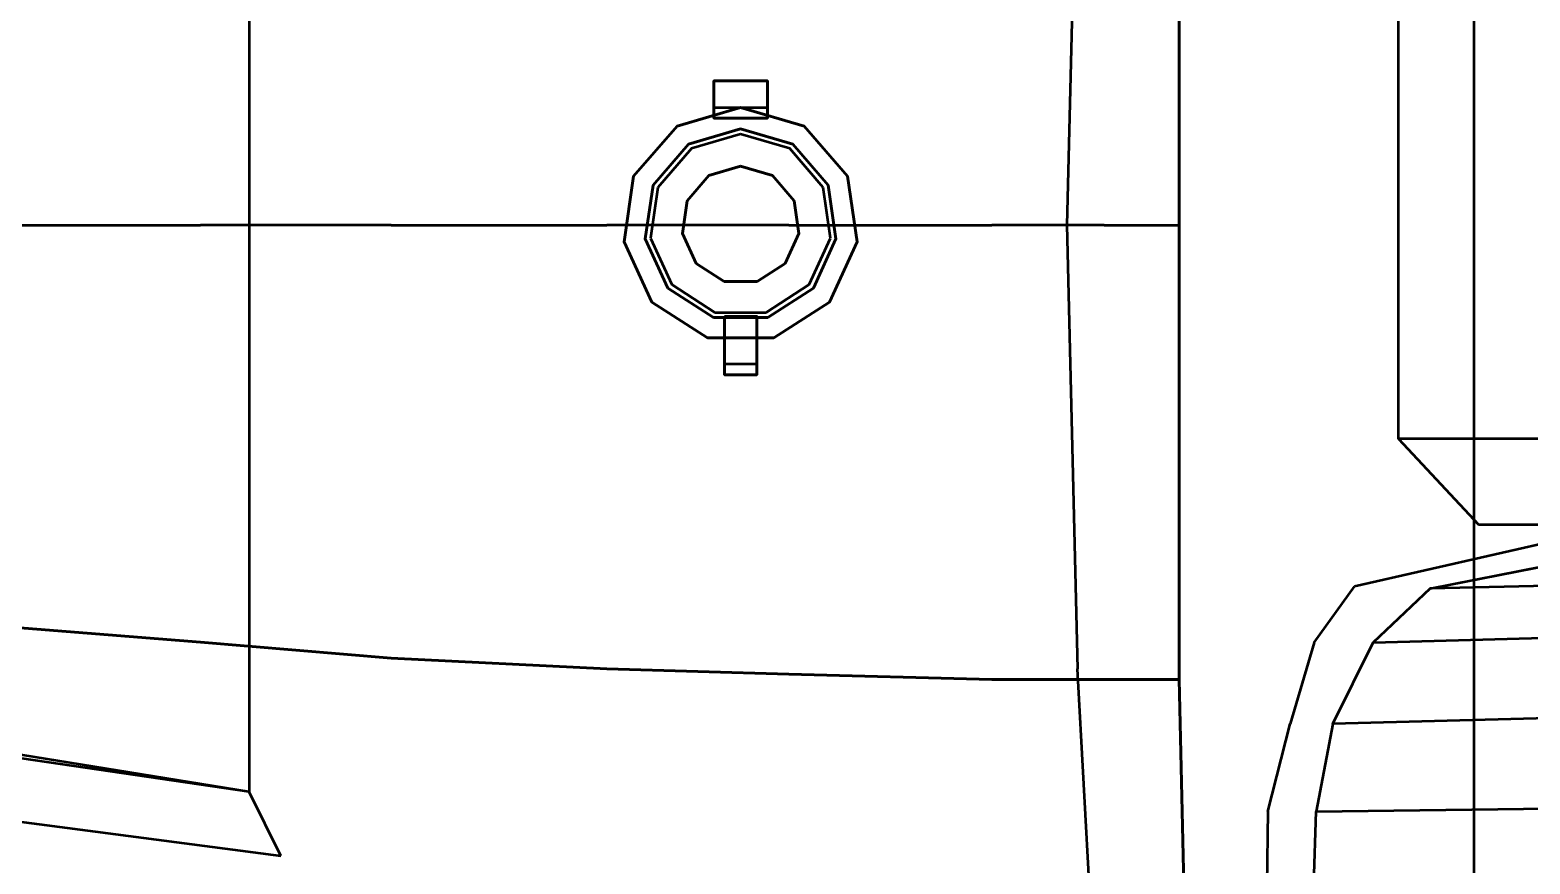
# Model space of a CAD drawing. Header units: inches. Extents: x 297.28 to 301.23, y -10.28 to -8.52.
# Drawn here: x 297.785 to 298.675, y -9.775 to -9.28 of the extents above; entities that cross this region are included whole.
import ezdxf

# ---------------------------------------------------------------- set-up
doc = ezdxf.new("R2010")
doc.units = ezdxf.units.IN
doc.header["$MEASUREMENT"] = 0
for name, color, linetype, lineweight in [('Ford-Butacas-3D', 5, 'CONTINUOUS', 50), ('Ford-chasis', 1, 'CONTINUOUS', 50), ('Ford-Cromados', 2, 'CONTINUOUS', 50), ('Ford-Fondo-3D', 6, 'CONTINUOUS', 50)]:
    doc.layers.add(name, color=color, linetype=linetype, lineweight=lineweight)

msp = doc.modelspace()

# ---------------------------------------------------------------- linework, layer by layer
at = {"layer": 'Ford-Butacas-3D', "invisible_edges": 5}
for points in [[(298.84183, -9.56746, 0.56003), (298.75961, -9.56746, 0.54477), (298.57102, -9.61062, 0.81879), (298.61588, -9.61166, 0.84958)], [(298.57102, -9.61062, 0.81879), (298.61588, -9.61166, 0.84958), (298.58206, -9.64381, 0.88049), (298.54698, -9.64381, 0.8531)], [(298.58206, -9.64381, 0.88049), (298.54698, -9.64381, 0.8531), (298.53275, -9.69203, 0.87494), (298.5582, -9.69203, 0.90087)], [(298.53275, -9.69203, 0.87494), (298.5582, -9.69203, 0.90087), (298.54824, -9.74427, 0.9114), (298.51962, -9.74427, 0.895)], [(298.54824, -9.74427, 0.9114), (298.51962, -9.74427, 0.895), (298.51895, -9.78782, 0.89896), (298.54678, -9.78782, 0.91468)]]:
    msp.add_3dface(points, dxfattribs=at)
at = {"layer": 'Ford-Butacas-3D'}
for points in [[(298.61588, -9.61166, 0.84958), (298.84183, -9.56746, 0.56003), (298.97735, -9.56746, 0.48963), (298.97562, -9.60362, 0.42818)], [(298.97562, -9.60362, 0.42818), (298.61588, -9.61166, 0.84958), (298.58206, -9.64381, 0.88049), (298.87862, -9.63577, 0.39938)], [(298.58206, -9.64381, 0.88049), (298.87862, -9.63577, 0.39938), (298.86742, -9.68399, 0.39339), (298.5582, -9.69203, 0.90087)], [(298.86742, -9.68399, 0.39339), (298.5582, -9.69203, 0.90087), (298.54824, -9.74427, 0.9114), (298.85621, -9.74025, 0.3874)], [(298.54824, -9.74427, 0.9114), (298.85621, -9.74025, 0.3874), (298.85475, -9.78782, 0.39068), (298.54678, -9.78782, 0.91468)]]:
    msp.add_3dface(points, dxfattribs=at)
at = {"layer": 'Ford-chasis', "linetype": 'ByBlock'}
for points, invisible_edges in [([(298.35579, -9.39596, 0.90138), (298.35579, -9.12608, 0.8855), (298.23514, -9.12926, 0.88233), (298.23514, -9.39596, 0.8982)], 5), ([(298.42246, -9.12608, 0.8855), (298.42246, -9.39596, 0.90138), (298.35579, -9.39596, 0.90138), (298.35579, -9.12608, 0.8855)], 5), ([(298.46698, -9.39596, 0.90138), (298.46698, -9.12608, 0.8855), (298.42246, -9.12608, 0.8855), (298.42246, -9.39596, 0.90138)], 4), ([(298.46698, -9.39596, 0.88233), (298.46698, -9.39596, 0.90138), (298.46698, -9.12608, 0.8855), (298.46698, -9.12608, 0.85693)], 4), ([(298.12719, -9.39596, 0.89366), (298.12719, -9.13243, 0.87778), (297.99906, -9.13878, 0.87236), (297.99906, -9.39596, 0.88824)], 5), ([(298.23514, -9.12926, 0.88233), (298.23514, -9.39596, 0.8982), (298.12719, -9.39596, 0.89366), (298.12719, -9.13243, 0.87778)], 5), ([(297.99906, -9.13878, 0.87236), (297.99906, -9.39596, 0.88824), (297.88589, -9.39596, 0.87915), (297.88589, -9.14831, 0.86645)], 5), ([(297.88589, -9.39596, 0.87915), (297.88589, -9.14831, 0.86645), (297.72714, -9.16101, 0.84788), (297.72714, -9.39596, 0.85741)], 5), ([(297.88589, -9.39596, 0.87915), (297.88589, -9.64361, 0.86645), (297.72714, -9.63091, 0.84788), (297.72714, -9.39596, 0.85741)], 5), ([(297.99906, -9.65313, 0.87236), (297.99906, -9.39596, 0.88824), (297.88589, -9.39596, 0.87915), (297.88589, -9.64361, 0.86645)], 5), ([(298.12719, -9.39596, 0.89366), (298.12719, -9.65948, 0.87778), (297.99906, -9.65313, 0.87236), (297.99906, -9.39596, 0.88824)], 5), ([(298.23514, -9.66266, 0.88233), (298.23514, -9.39596, 0.8982), (298.12719, -9.39596, 0.89366), (298.12719, -9.65948, 0.87778)], 5), ([(298.35579, -9.39596, 0.90138), (298.35579, -9.66583, 0.8855), (298.23514, -9.66266, 0.88233), (298.23514, -9.39596, 0.8982)], 5), ([(298.42246, -9.66583, 0.8855), (298.42246, -9.39596, 0.90138), (298.35579, -9.39596, 0.90138), (298.35579, -9.66583, 0.8855)], 5), ([(298.46698, -9.39596, 0.90138), (298.46698, -9.66583, 0.8855), (298.42246, -9.66583, 0.8855), (298.42246, -9.39596, 0.90138)], 4), ([(298.46698, -9.39596, 0.88233), (298.46698, -9.39596, 0.90138), (298.46698, -9.66583, 0.8855), (298.46698, -9.66583, 0.85693)], 4), ([(297.88589, -9.64361, 0.86645), (297.88589, -9.79601, 0.85375), (297.72714, -9.78013, 0.83201), (297.72714, -9.63091, 0.84788)], 5), ([(297.99906, -9.80871, 0.85966), (297.99906, -9.65313, 0.87236), (297.88589, -9.64361, 0.86645), (297.88589, -9.79601, 0.85375)], 5), ([(298.12719, -9.65948, 0.87778), (298.12719, -9.82141, 0.86508), (297.99906, -9.80871, 0.85966), (297.99906, -9.65313, 0.87236)], 5), ([(298.23514, -9.83093, 0.86645), (298.23514, -9.66266, 0.88233), (298.12719, -9.65948, 0.87778), (298.12719, -9.82141, 0.86508)], 5), ([(298.35579, -9.66583, 0.8855), (298.35579, -9.83728, 0.86328), (298.23514, -9.83093, 0.86645), (298.23514, -9.66266, 0.88233)], 5), ([(298.42246, -9.84046, 0.8601), (298.42246, -9.66583, 0.8855), (298.35579, -9.66583, 0.8855), (298.35579, -9.83728, 0.86328)], 5), ([(298.46698, -9.66583, 0.8855), (298.47099, -9.84363, 0.85693), (298.42246, -9.84046, 0.8601), (298.42246, -9.66583, 0.8855)], 4), ([(298.46698, -9.66583, 0.8855), (298.46698, -9.66583, 0.85693), (298.47099, -9.84363, 0.83153), (298.47099, -9.84363, 0.85693)], 5)]:
    msp.add_3dface(points, dxfattribs=dict(at, invisible_edges=invisible_edges))
at = {"layer": 'Ford-Cromados'}
for points in [[(297.91483, -9.05941, 0.2401), (297.91483, -9.73251, 0.2401), (297.5029, -9.66583, 0.27211), (297.5029, -9.11973, 0.27211)], [(298.22244, -9.33246, 0.93663), (298.19069, -9.33246, 0.93663), (298.19069, -9.31023, 0.93663), (298.22244, -9.31023, 0.93663)], [(298.22244, -9.31023, 0.92075), (298.19069, -9.31023, 0.92075), (298.19069, -9.32611, 0.91123), (298.22244, -9.32611, 0.91123)], [(298.19069, -9.31023, 0.93663), (298.22244, -9.31023, 0.93663), (298.22244, -9.31023, 0.92075), (298.19069, -9.31023, 0.92075)], [(298.20656, -9.32611, 0.92393), (298.20656, -9.32611, 0.90488), (298.1688, -9.3372, 0.90488), (298.1688, -9.3372, 0.92393)], [(298.19069, -9.33246, 0.92393), (298.22244, -9.33246, 0.92393), (298.22244, -9.33246, 0.93663), (298.19069, -9.33246, 0.93663)], [(298.24432, -9.3372, 0.92393), (298.24432, -9.3372, 0.90488), (298.20656, -9.32611, 0.90488), (298.20656, -9.32611, 0.92393)], [(298.1688, -9.3372, 0.92393), (298.1688, -9.3372, 0.90488), (298.14302, -9.36694, 0.90488), (298.14302, -9.36694, 0.92393)], [(298.2701, -9.36694, 0.92393), (298.2701, -9.36694, 0.90488), (298.24432, -9.3372, 0.90488), (298.24432, -9.3372, 0.92393)], [(298.14302, -9.36694, 0.92393), (298.14302, -9.36694, 0.90488), (298.13742, -9.4059, 0.90488), (298.13742, -9.4059, 0.92393)], [(298.2757, -9.4059, 0.92393), (298.2757, -9.4059, 0.90488), (298.2701, -9.36694, 0.90488), (298.2701, -9.36694, 0.92393)], [(298.13742, -9.4059, 0.92393), (298.13742, -9.4059, 0.90488), (298.15377, -9.4417, 0.90488), (298.15377, -9.4417, 0.92393)], [(298.25935, -9.4417, 0.92393), (298.25935, -9.4417, 0.90488), (298.2757, -9.4059, 0.90488), (298.2757, -9.4059, 0.92393)], [(298.15377, -9.4417, 0.92393), (298.15377, -9.4417, 0.90488), (298.18688, -9.46298, 0.90488), (298.18688, -9.46298, 0.92393)], [(298.22624, -9.46298, 0.92393), (298.22624, -9.46298, 0.90488), (298.25935, -9.4417, 0.90488), (298.25935, -9.4417, 0.92393)], [(298.19704, -9.44993, 0.92393), (298.21609, -9.44993, 0.92393), (298.21609, -9.47851, 0.9398), (298.19704, -9.47851, 0.9398)], [(298.18688, -9.46298, 0.92393), (298.18688, -9.46298, 0.90488), (298.22624, -9.46298, 0.90488), (298.22624, -9.46298, 0.92393)], [(298.21609, -9.48486, 0.9271), (298.19704, -9.48486, 0.9271), (298.19704, -9.46263, 0.9144), (298.21609, -9.46263, 0.9144)], [(298.21609, -9.47851, 0.9398), (298.19704, -9.47851, 0.9398), (298.19704, -9.48486, 0.9271), (298.21609, -9.48486, 0.9271)], [(297.93351, -9.77061, 0.3048), (297.91483, -9.73251, 0.2401), (297.5029, -9.67218, 0.27211), (297.47421, -9.71028, 0.32648)]]:
    msp.add_3dface(points, dxfattribs=at)
for points, invisible_edges in [([(298.19069, -9.32611, 0.91123), (298.19069, -9.31023, 0.92075), (298.19069, -9.31023, 0.93663), (298.19069, -9.32611, 0.93663)], 8), ([(298.22244, -9.32611, 0.91123), (298.22244, -9.31023, 0.92075), (298.22244, -9.31023, 0.93663), (298.22244, -9.32611, 0.93663)], 8), ([(298.20656, -9.33881, 0.92393), (298.20656, -9.32611, 0.92393), (298.1688, -9.3372, 0.92393), (298.17566, -9.34788, 0.92393)], 5), ([(298.20656, -9.32611, 0.90488), (298.20656, -9.34198, 0.89422), (298.17738, -9.35055, 0.8931), (298.1688, -9.3372, 0.90488)], 5), ([(298.19069, -9.32611, 0.93663), (298.19069, -9.33246, 0.93663), (298.19069, -9.33246, 0.92393), (298.19069, -9.32611, 0.92393)], 8), ([(298.23746, -9.34788, 0.92393), (298.24432, -9.3372, 0.92393), (298.20656, -9.32611, 0.92393), (298.20656, -9.33881, 0.92393)], 5), ([(298.24432, -9.3372, 0.90488), (298.23574, -9.35055, 0.89535), (298.20656, -9.34198, 0.89422), (298.20656, -9.32611, 0.90488)], 5), ([(298.22244, -9.32611, 0.93663), (298.22244, -9.33246, 0.93663), (298.22244, -9.33246, 0.92393), (298.22244, -9.32611, 0.92393)], 8), ([(298.17566, -9.34788, 0.92393), (298.1688, -9.3372, 0.92393), (298.14302, -9.36694, 0.92393), (298.15458, -9.37222, 0.92393)], 5), ([(298.1688, -9.3372, 0.90488), (298.17738, -9.35055, 0.8931), (298.15746, -9.37354, 0.89221), (298.14302, -9.36694, 0.90488)], 5), ([(298.20656, -9.36103, 0.9398), (298.20656, -9.33881, 0.92393), (298.17566, -9.34788, 0.92393), (298.18768, -9.36658, 0.9398)], 5), ([(298.22544, -9.36658, 0.9398), (298.23746, -9.34788, 0.92393), (298.20656, -9.33881, 0.92393), (298.20656, -9.36103, 0.9398)], 5), ([(298.2701, -9.36694, 0.90488), (298.25566, -9.37354, 0.89589), (298.23574, -9.35055, 0.89535), (298.24432, -9.3372, 0.90488)], 5), ([(298.25855, -9.37222, 0.92393), (298.2701, -9.36694, 0.92393), (298.24432, -9.3372, 0.92393), (298.23746, -9.34788, 0.92393)], 5), ([(298.18768, -9.36658, 0.9398), (298.17566, -9.34788, 0.92393), (298.15458, -9.37222, 0.92393), (298.17479, -9.38145, 0.9398)], 5), ([(298.23833, -9.38145, 0.9398), (298.25855, -9.37222, 0.92393), (298.23746, -9.34788, 0.92393), (298.22544, -9.36658, 0.9398)], 5), ([(298.15458, -9.37222, 0.92393), (298.14302, -9.36694, 0.92393), (298.13742, -9.4059, 0.92393), (298.14999, -9.40409, 0.92393)], 5), ([(298.14302, -9.36694, 0.90488), (298.15746, -9.37354, 0.89221), (298.15314, -9.40364, 0.89187), (298.13742, -9.4059, 0.90488)], 5), ([(298.20656, -9.39596, 0.9398), (298.18768, -9.36658, 0.9398), (298.17479, -9.38145, 0.9398), (298.20656, -9.39596, 0.9398)], 5), ([(298.20656, -9.39596, 0.9398), (298.20656, -9.36103, 0.9398), (298.18768, -9.36658, 0.9398), (298.20656, -9.39596, 0.9398)], 5), ([(298.20656, -9.39596, 0.9398), (298.22544, -9.36658, 0.9398), (298.20656, -9.36103, 0.9398), (298.20656, -9.39596, 0.9398)], 5), ([(298.20656, -9.39596, 0.9398), (298.23833, -9.38145, 0.9398), (298.22544, -9.36658, 0.9398), (298.20656, -9.39596, 0.9398)], 5), ([(298.2757, -9.4059, 0.90488), (298.25999, -9.40364, 0.89597), (298.25566, -9.37354, 0.89589), (298.2701, -9.36694, 0.90488)], 5), ([(298.26313, -9.40409, 0.92393), (298.2757, -9.4059, 0.92393), (298.2701, -9.36694, 0.92393), (298.25855, -9.37222, 0.92393)], 5), ([(298.17479, -9.38145, 0.9398), (298.15458, -9.37222, 0.92393), (298.14999, -9.40409, 0.92393), (298.17199, -9.40093, 0.9398)], 5), ([(298.24113, -9.40093, 0.9398), (298.26313, -9.40409, 0.92393), (298.25855, -9.37222, 0.92393), (298.23833, -9.38145, 0.9398)], 5), ([(298.20656, -9.39596, 0.9398), (298.17479, -9.38145, 0.9398), (298.17199, -9.40093, 0.9398), (298.20656, -9.39596, 0.9398)], 5), ([(298.20656, -9.39596, 0.9398), (298.24113, -9.40093, 0.9398), (298.23833, -9.38145, 0.9398), (298.20656, -9.39596, 0.9398)], 5), ([(298.13742, -9.4059, 0.90488), (298.15314, -9.40364, 0.89187), (298.16577, -9.43131, 0.89266), (298.15377, -9.4417, 0.90488)], 5), ([(298.17199, -9.40093, 0.9398), (298.14999, -9.40409, 0.92393), (298.16337, -9.43338, 0.92393), (298.18017, -9.41883, 0.9398)], 5), ([(298.20656, -9.39596, 0.9398), (298.17199, -9.40093, 0.9398), (298.18017, -9.41883, 0.9398), (298.20656, -9.39596, 0.9398)], 5), ([(298.20656, -9.39596, 0.9398), (298.18017, -9.41883, 0.9398), (298.19672, -9.42947, 0.9398), (298.20656, -9.39596, 0.9398)], 5), ([(298.20656, -9.39596, 0.9398), (298.19672, -9.42947, 0.9398), (298.2164, -9.42947, 0.9398), (298.20656, -9.39596, 0.9398)], 5), ([(298.20656, -9.39596, 0.9398), (298.23296, -9.41883, 0.9398), (298.24113, -9.40093, 0.9398), (298.20656, -9.39596, 0.9398)], 5), ([(298.20656, -9.39596, 0.9398), (298.2164, -9.42947, 0.9398), (298.23296, -9.41883, 0.9398), (298.20656, -9.39596, 0.9398)], 5), ([(298.23296, -9.41883, 0.9398), (298.24975, -9.43338, 0.92393), (298.26313, -9.40409, 0.92393), (298.24113, -9.40093, 0.9398)], 5), ([(298.25935, -9.4417, 0.90488), (298.24735, -9.43131, 0.89577), (298.25999, -9.40364, 0.89597), (298.2757, -9.4059, 0.90488)], 5), ([(298.14999, -9.40409, 0.92393), (298.13742, -9.4059, 0.92393), (298.15377, -9.4417, 0.92393), (298.16337, -9.43338, 0.92393)], 5), ([(298.24975, -9.43338, 0.92393), (298.25935, -9.4417, 0.92393), (298.2757, -9.4059, 0.92393), (298.26313, -9.40409, 0.92393)], 5), ([(298.18017, -9.41883, 0.9398), (298.16337, -9.43338, 0.92393), (298.19046, -9.45079, 0.92393), (298.19672, -9.42947, 0.9398)], 5), ([(298.2164, -9.42947, 0.9398), (298.22266, -9.45079, 0.92393), (298.24975, -9.43338, 0.92393), (298.23296, -9.41883, 0.9398)], 5), ([(298.19672, -9.42947, 0.9398), (298.19046, -9.45079, 0.92393), (298.22266, -9.45079, 0.92393), (298.2164, -9.42947, 0.9398)], 5), ([(298.15377, -9.4417, 0.90488), (298.16577, -9.43131, 0.89266), (298.19135, -9.44775, 0.89345), (298.18688, -9.46298, 0.90488)], 5), ([(298.16337, -9.43338, 0.92393), (298.15377, -9.4417, 0.92393), (298.18688, -9.46298, 0.92393), (298.19046, -9.45079, 0.92393)], 5), ([(298.22624, -9.46298, 0.90488), (298.22177, -9.44775, 0.89493), (298.24735, -9.43131, 0.89577), (298.25935, -9.4417, 0.90488)], 5), ([(298.22266, -9.45079, 0.92393), (298.22624, -9.46298, 0.92393), (298.25935, -9.4417, 0.92393), (298.24975, -9.43338, 0.92393)], 5), ([(298.18688, -9.46298, 0.90488), (298.19135, -9.44775, 0.89345), (298.22177, -9.44775, 0.89493), (298.22624, -9.46298, 0.90488)], 5), ([(298.19046, -9.45079, 0.92393), (298.18688, -9.46298, 0.92393), (298.22624, -9.46298, 0.92393), (298.22266, -9.45079, 0.92393)], 5), ([(298.19704, -9.44993, 0.92393), (298.19704, -9.46263, 0.92393), (298.19704, -9.48168, 0.93345), (298.19704, -9.47851, 0.9398)], 2), ([(298.21609, -9.44993, 0.92393), (298.21609, -9.46263, 0.92393), (298.21609, -9.48168, 0.93345), (298.21609, -9.47851, 0.9398)], 2), ([(298.19704, -9.46263, 0.92393), (298.19704, -9.46263, 0.9144), (298.19704, -9.48486, 0.9271), (298.19704, -9.48168, 0.93345)], 8), ([(298.21609, -9.46263, 0.92393), (298.21609, -9.46263, 0.9144), (298.21609, -9.48486, 0.9271), (298.21609, -9.48168, 0.93345)], 8)]:
    msp.add_3dface(points, dxfattribs=dict(at, invisible_edges=invisible_edges))
at = {"layer": 'Ford-Fondo-3D'}
for points, invisible_edges in [([(298.48279, -10.15478, 0.7331), (298.48279, -8.63713, 0.7331), (298.46583, -8.73556, 0.75407), (298.46583, -10.05636, 0.75407)], 5), ([(298.50819, -8.63078, 0.695), (298.50819, -10.16113, 0.695), (298.48279, -10.15478, 0.7331), (298.48279, -8.63713, 0.7331)], 5), ([(298.57169, -10.15207, 0.5934), (298.57169, -8.63985, 0.5934), (298.50819, -8.63078, 0.695), (298.50819, -10.16113, 0.695)], 5), ([(298.60026, -8.64676, 0.5045), (298.60026, -10.14516, 0.5045), (298.57169, -10.15207, 0.5934), (298.57169, -8.63985, 0.5934)], 5), ([(298.63201, -10.13106, 0.35845), (298.63201, -8.66086, 0.35845), (298.60026, -8.64676, 0.5045), (298.60026, -10.14516, 0.5045)], 5), ([(298.64187, -8.67686, 0.30133), (298.64187, -10.11506, 0.30133), (298.63201, -10.13106, 0.35845), (298.63201, -8.66086, 0.35845)], 4), ([(298.46583, -10.05636, 0.75407), (298.46583, -8.73556, 0.75407), (298.45512, -8.74826, 0.7712), (298.45512, -10.04366, 0.7712)], 5), ([(298.45512, -10.04366, 0.7712), (298.44469, -10.03413, 0.78708), (298.44469, -8.75778, 0.78708), (298.45512, -8.74826, 0.7712)], 10)]:
    msp.add_3dface(points, dxfattribs=dict(at, invisible_edges=invisible_edges))
for points in [[(298.64187, -8.67686, 0.30133), (298.64187, -10.11506, 0.30133), (299.80994, -10.11013, 0.26161), (299.80994, -8.68178, 0.26161)], [(299.79406, -9.52296, 0.53658), (298.59709, -9.52296, 0.53658), (298.59709, -9.26896, 0.53658), (299.79406, -9.26896, 0.53658)], [(298.64471, -9.57376, 0.30163), (299.79406, -9.57376, 0.30163), (299.79406, -9.52296, 0.53658), (298.59709, -9.52296, 0.53658)]]:
    msp.add_3dface(points, dxfattribs=at)
at = {"layer": 'Ford-Fondo-3D', "color": 6}
for points, invisible_edges in [([(298.44469, -8.75778, 0.78708), (298.44469, -10.03413, 0.78708), (298.43199, -9.98016, 0.81248), (298.43199, -8.81176, 0.81248)], 5), ([(298.43199, -9.98016, 0.81248), (298.43199, -8.81176, 0.81248), (298.41611, -8.95781, 0.8474), (298.41611, -9.83411, 0.8474)], 5), ([(298.41611, -8.95781, 0.8474), (298.41611, -9.83411, 0.8474), (298.40659, -9.65948, 0.8728), (298.40659, -9.13243, 0.8728)], 5), ([(298.40659, -9.65948, 0.8728), (298.40659, -9.13243, 0.8728), (298.40024, -9.39596, 0.89503)], 1)]:
    msp.add_3dface(points, dxfattribs=dict(at, invisible_edges=invisible_edges))

doc.saveas('drawing.dxf')
